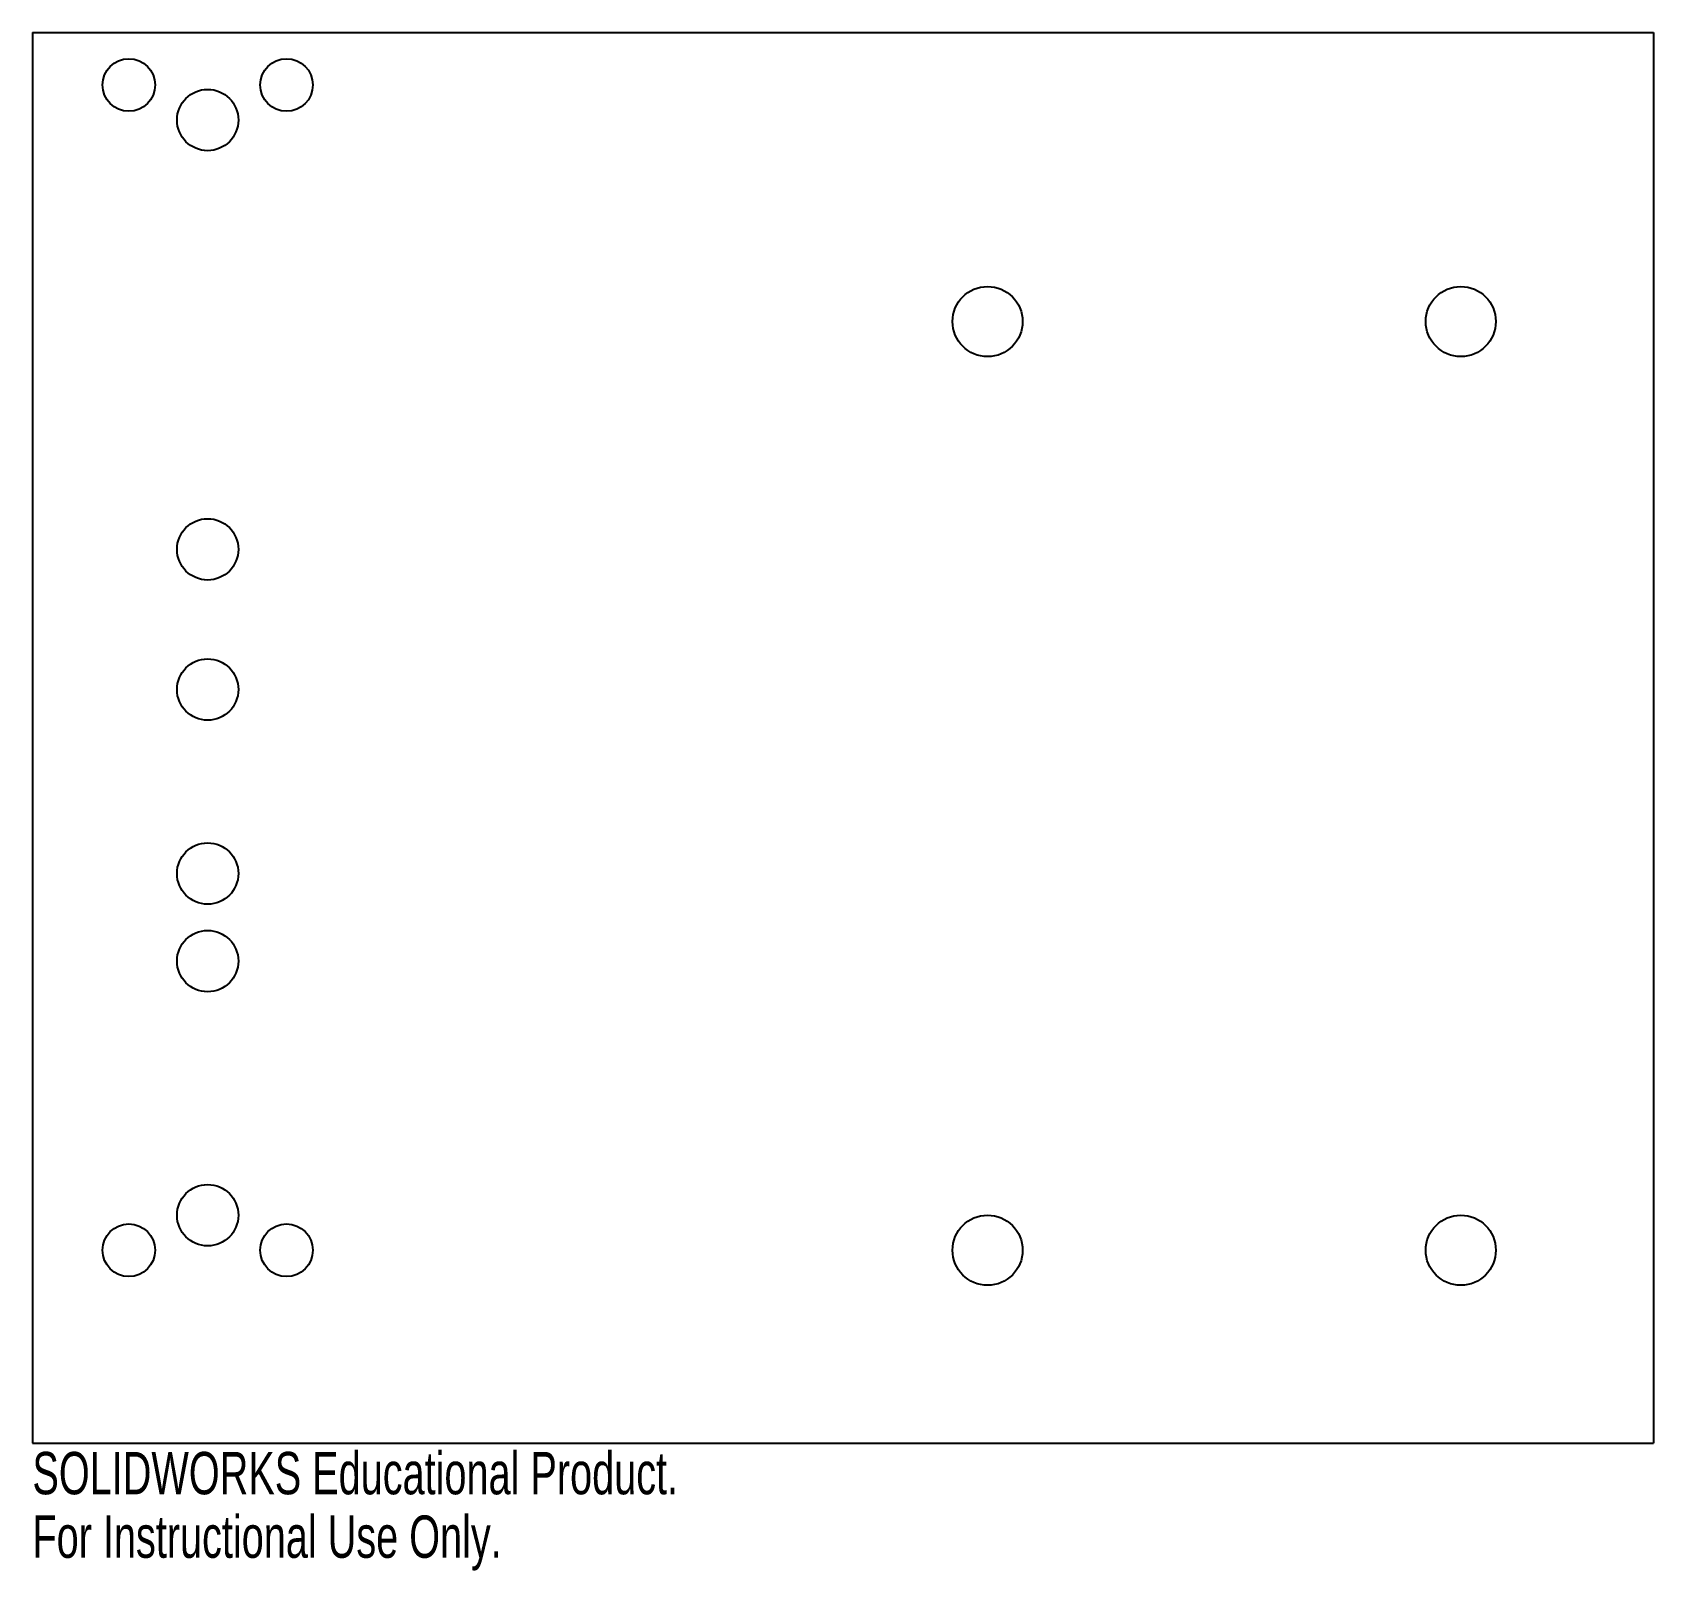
# Model space of a CAD drawing. Header units: millimetres. Extents: x -88 to 97, y -15 to 161.
import ezdxf

# ---------------------------------------------------------------- set-up
doc = ezdxf.new("R2010")
doc.units = ezdxf.units.MM
doc.styles.add('SLDTEXTSTYLE0', font='TXT', dxfattribs={"width": 0.7})

msp = doc.modelspace()

# ---------------------------------------------------------------- linework, layer by layer
at = {"color": 7, "linetype": 'Continuous', "lineweight": 25}
for p, q in [((-88, 161), (97, 161)), ((-88, 161), (-88, 0)), ((97, 161), (97, 0)), ((-88, 0), (97, 0))]:
    msp.add_line(p, q, dxfattribs=at)
for centre, radius in [((-77, 155), 3), ((-59, 155), 3), ((-68, 151), 3.5), ((21, 128), 4), ((75, 128), 4), ((-68, 102), 3.5), ((-68, 86), 3.5), ((-68, 65), 3.5), ((-68, 55), 3.5), ((-68, 26), 3.5), ((21, 22), 4), ((75, 22), 4), ((-77, 22), 3), ((-59, 22), 3)]:
    msp.add_circle(centre, radius, dxfattribs=at)

# ---------------------------------------------------------------- texts
at = {"color": 7, "linetype": 'Continuous', "char_height": 4.8336, "attachment_point": 1, "style": 'SLDTEXTSTYLE0'}
for s, insert in [('SOLIDWORKS Educational Product.', (-88, -1.02)), ('For Instructional Use Only.', (-88, -8.27))]:
    msp.add_mtext(s, dxfattribs=dict(at, insert=insert))

doc.saveas('drawing.dxf')
